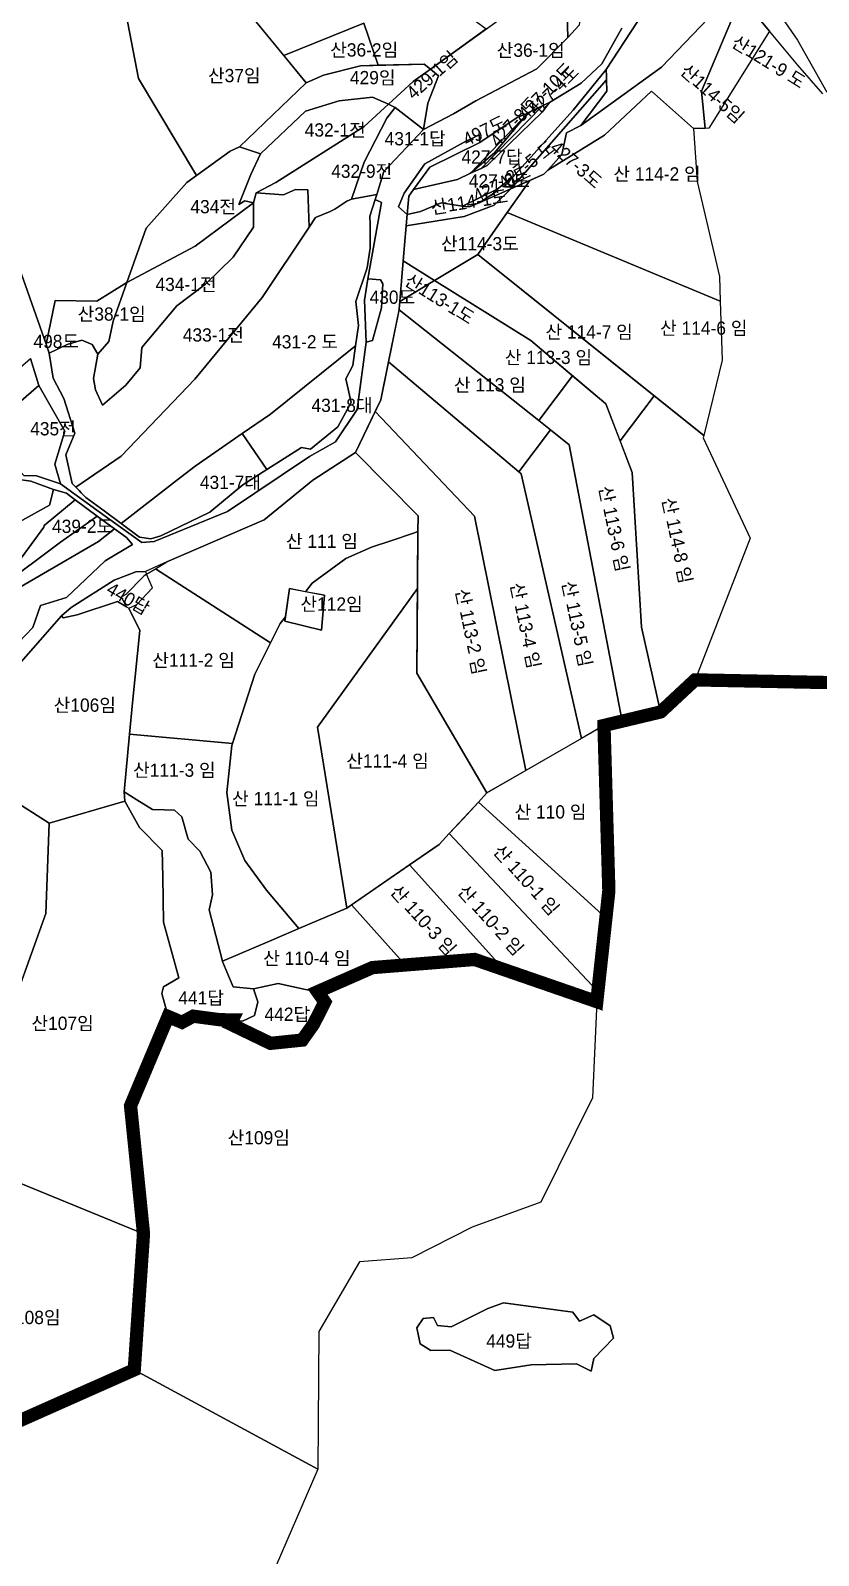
# Model space of a CAD drawing. Header units: metres. Extents: x 425810 to 429904, y 275710 to 280356.
# Drawn here: x 427084 to 427381, y 278268 to 278843 of the extents above; entities that cross this region are included whole.
import ezdxf

# ---------------------------------------------------------------- set-up
doc = ezdxf.new("R2010")
doc.units = ezdxf.units.M
doc.linetypes.add('boundary', pattern=[170, 150, -4, 4, -4, 4, -4])
for name, color, linetype in [('-00-경계_369-1 369 매입(20240430)', 7, 'Continuous'), ('00_지번', 6, 'Continuous'), ('00_지적', 6, 'Continuous')]:
    doc.layers.add(name, color=color, linetype=linetype)
doc.styles.get("Standard").update_dxf_attribs({"font": ''})
doc.styles.get('Standard').set_extended_font_data('Gulim')

msp = doc.modelspace()

# ---------------------------------------------------------------- linework, layer by layer
at = {"layer": '-00-경계_369-1 369 매입(20240430)', "color": 1, "linetype": 'boundary', "flags": 128}
msp.add_lwpolyline([(428568.2, 278277.68, 5, 5, -0.256621), (428516.85, 278290.67, 5, 5, 0), (428504.6, 278302.09, 5, 5, 0), (428496.1, 278302.15, 5, 5, 0), (428456.74, 278329.89, 5, 5, 0), (428428.08, 278337.92, 5, 5, 0), (428400.18, 278336.56, 5, 5, 0), (428393.52, 278342.44, 5, 5, 0), (428360.53, 278339.18, 5, 5, 0), (428354.62, 278333.91, 5, 5, 0), (428339.13, 278332.78, 5, 5, 0), (428328.67, 278336.03, 5, 5, 0), (428326.56, 278335.82, 5, 5, -0.1835), (428248, 278356.97, 5, 5, 0), (428217.51, 278379.09, 5, 5, 0), (428175.02, 278410.59, 5, 5, 0), (428156.03, 278422.22, 5, 5, 0), (428142.35, 278429.28, 5, 5, 0), (428040.45, 278481.59, 5, 5, 0), (427977.64, 278514.83, 5, 5, 0), (427941.57, 278533.23, 5, 5, 0), (427943.15, 278543.65, 5, 5, 0), (427944.74, 278554.21, 5, 5, 0), (427944.8, 278554.24, 5, 5, 0), (427949.67, 278585.84, 5, 5, 0), (427921.6, 278588.92, 5, 5, 0), (427848.94, 278616.01, 5, 5, 0), (427828.56, 278640.7, 5, 5, 0), (427798.74, 278646.62, 5, 5, 0), (427777.67, 278622.48, 5, 5, 0), (427733.55, 278606.06, 5, 5, 0), (427677.3, 278626.99, 5, 5, 0), (427610.58, 278626.99, 5, 5, 0), (427592.4, 278607.6, 5, 5, 0), (427587.84, 278607.71, 5, 5, 0), (427567.97, 278626.99, 5, 5, 0), (427514.13, 278626.99, 5, 5, 0), (427498.57, 278595.16, 5, 5, 0), (427334.49, 278598.47, 5, 5, 0), (427321.51, 278586.38, 5, 5, 0), (427300.15, 278581.28, 5, 5, 0), (427301.99, 278518.95, 5, 5, 0), (427297.86, 278481.07, 5, 5, 0), (427297.44, 278477.16, 5, 5, 0), (427251.4, 278493.07, 5, 5, 0), (427212.92, 278490, 5, 5, 0), (427192.22, 278480.9, 5, 5, 0), (427194.93, 278477.05, 5, 5, 0), (427190.75, 278468.73, 5, 5, 0), (427186.47, 278462.68, 5, 5, 0), (427174.5, 278461.44, 5, 5, 0), (427159.34, 278468.76, 5, 5, 0), (427160.1, 278470.27, 5, 5, 0), (427155.3, 278470.36, 5, 5, 0), (427145.4, 278471.68, 5, 5, 0), (427141.13, 278469.37, 5, 5, 0), (427135.91, 278471.57, 5, 5, 0), (427121.76, 278437.91, 5, 5, 0), (427126.64, 278389.66, 5, 5, 0), (427123.16, 278338.37, 5, 5, 0), (427104.57, 278330.11, 5, 5, 0), (427060.11, 278310.36, 5, 5, 0), (427026.19, 278280.45, 5, 5, 0), (427014.49, 278270.13, 5, 5, 0), (426953.95, 278216.78, 5, 5, 0), (426978.09, 278210.09, 5, 5, 0), (427020.13, 278179.51, 5, 5, 0), (427026.21, 278172.91, 5, 5, 0), (426987.7, 278121.75, 5, 5, 0), (427011.74, 277949.56, 5, 5, 0), (427009.57, 277929.72, 5, 5, 0), (427020.63, 277882.75, 5, 5, 0), (427004.12, 277845.38, 5, 5, 0), (427010.75, 277787.53, 5, 5, 0), (427000.04, 277733.77, 5, 5, 0), (426988.13, 277685.16, 5, 5, 0), (427071.78, 277618.58, 5, 5, 0), (427116.45, 277643.45, 5, 5, 0), (427176.44, 277639.2, 5, 5, 0), (427227.52, 277610.41, 5, 5, 0), (427276.41, 277572.48, 5, 5, 0), (427321.08, 277585.09, 5, 5, 0), (427330.23, 277571.3, 5, 5, 0), (427344, 277550.55, 5, 5, 0), (427365.09, 277566.33, 5, 5, 0), (427375.35, 277574.01, 5, 5, 0), (427398.27, 277600.7, 5, 5, 0), (427494.66, 277583.04, 5, 5, 0), (427544, 277627.17, 5, 5, 0), (427567.47, 277710.99, 5, 5, 0), (427554.42, 277765.36, 5, 5, 0), (427542.06, 277816.86, 5, 5, 0), (427541.14, 277820.68, 5, 5, 0), (427560.72, 277905.61, 5, 5, 0), (427645.9, 277978.09, 5, 5, 0), (427744.53, 278038.63, 5, 5, 0), (427769.87, 278054.19, 5, 5, 0), (427843.22, 278092.11, 5, 5, 0), (427863.42, 278107.41, 5, 5, 0), (427882.74, 278137.91, 5, 5, 0), (427883.96, 278166.41, 5, 5, 0), (427887.32, 278175.35, 5, 5, 0), (427911.39, 278196.86, 5, 5, 0), (427912.01, 278222.73, 5, 5, 0), (427957.75, 278215, 5, 5, 0), (428012.07, 277983.38, 5, 5, 0), (428096.94, 278017.94, 5, 5, 0), (428242.95, 277930.41, 5, 5, 0), (428306.39, 277955.36, 5, 5, 0), (428324.62, 277923.61, 5, 5, 0), (428355.58, 277903.46, 5, 5, 0), (428374.91, 277886.18, 5, 5, 0), (428418.94, 277906.25, 5, 5, 0), (428511.44, 277881.13, 5, 5, 0), (428538.77, 277857.59, 5, 5, 0), (428559.92, 277839.38, 5, 5, 0), (428636.97, 277806.59, 5, 5, 0), (428652.4, 277809.9, 5, 5, 0), (428668.37, 277830.72, 5, 5, 0), (428700.96, 277880.83, 5, 5, 0), (428728.31, 277913.69, 5, 5, 0), (428781.43, 277944.52, 5, 5, 0), (428812, 277973.66, 5, 5, 0), (428825.47, 278025.91, 5, 5, 0), (428800.16, 278143.76, 5, 5, 0), (428770.39, 278292, 5, 5, 0), (428769.49, 278303.13, 5, 5, 0), (428763.5, 278310.16, 5, 5, 0), (428768.71, 278316.82, 5, 5, 0), (428772.3, 278323.95, 5, 5, 0), (428772.95, 278326.25, 5, 5, 0), (428774.61, 278332.28, 5, 5, 0), (428774.99, 278335.62, 5, 5, 0), (428775.27, 278344.56, 5, 5, 0), (428773.29, 278344.11, 5, 5, 0), (428766.79, 278345.34, 5, 5, 0), (428765.8, 278348.33, 5, 5, 0), (428758.91, 278368.99, 5, 5, 0), (428750.66, 278369.36, 5, 5, -0.399832), (428717.94, 278316.64, 5, 5, 0), (428568.21, 278277.68, 5, 5, -0.000062), (428568.2, 278277.68, 0, 0, 0)], format="xyseb", dxfattribs=at)
at = {"layer": '00_지적', "linetype": 'Continuous', "flags": 128}
for points in [[(427389.06, 278909.29), (427372.99, 278908.66), (427371.63, 278908.19), (427360.8, 278904.03), (427344.87, 278895.51), (427346.32, 278894.07), (427352.69, 278887.22), (427353.82, 278882.7), (427358.18, 278867.93), (427360.75, 278857.61), (427369.65, 278844.56), (427373.04, 278839.59), (427384.07, 278820.09)], [(427113.79, 278882.04), (427124.72, 278825.14), (427146.67, 278788.61), (427143, 278785.95), (427127.7, 278768.79), (427120.35, 278748.34), (427109.04, 278741.3), (427093.4, 278741.5), (427089.9, 278725.06), (427077.56, 278760.39), (427069.41, 278785.27), (427068.1, 278783.86), (427052.1, 278786.39), (427007.14, 278813.44), (426983.98, 278842.84), (426930.6, 278880.48)], [(427306.94, 278844.18), (427299.37, 278830.72), (427291.53, 278823.47), (427279.57, 278816.19), (427277.17, 278815.01), (427271.76, 278812.34), (427271.41, 278812.18), (427267.47, 278810.43), (427253.42, 278801.06), (427253.09, 278803.9), (427247.41, 278801.14), (427232.62, 278793.05), (427224.89, 278781.96), (427222.67, 278776.78), (427225.97, 278773.96), (427225.62, 278769.65), (427224.78, 278759.49), (427223.03, 278738.17), (427216.1, 278704.09), (427206.55, 278684.21), (427190.48, 278673.7), (427172.07, 278658.81), (427135.46, 278642.92), (427127.34, 278639.39), (427123.69, 278639.2), (427115.64, 278636.06), (427099.43, 278625.8), (427095.76, 278622.62), (427074.4, 278598.26)], [(427081.5, 278675.57), (427086.31, 278675.44), (427095.3, 278672.4), (427109.11, 278662.44), (427126.01, 278650.31), (427130.62, 278650.58), (427158.23, 278661.99), (427189.17, 278682.64), (427198.98, 278688.21), (427207.12, 278700.38), (427210.52, 278725.8), (427212.94, 278726.46), (427216.36, 278738.67), (427216.78, 278747.73), (427215.94, 278749.32), (427211.17, 278749.65), (427216.31, 278778.45), (427213.94, 278779.62), (427214.53, 278781.52), (427217.22, 278790.13), (427232.19, 278805.9), (427243.39, 278811.89), (427251.84, 278816.75), (427274.83, 278828.87), (427286.47, 278840.67), (427290.79, 278845.33)], [(427312.7, 278846.48), (427301, 278828.63), (427288.57, 278813.31), (427265.86, 278788.02), (427259.9, 278783.44), (427246.79, 278777.09), (427238.82, 278778.33), (427231.01, 278775.06), (427225.97, 278773.96), (427226.64, 278780.81), (427228.39, 278783.36), (427244.97, 278787.13), (427249.9, 278789.46), (427253.83, 278791.31), (427256.16, 278792.42), (427277.02, 278812.58), (427279.57, 278816.19), (427291.53, 278823.47), (427299.37, 278830.72), (427306.94, 278844.18)], [(427382.67, 278819.43), (427373.23, 278830.17), (427362.51, 278843.05), (427356.79, 278849.92)], [(427077.56, 278760.39), (427089.9, 278725.06), (427091.11, 278721.6), (427092.66, 278712.22), (427096.57, 278704.6), (427100.81, 278691.44), (427097.36, 278683.31), (427099.74, 278672.48), (427101.09, 278671.12), (427102.37, 278669.83), (427103.18, 278669.02), (427104.96, 278667.23), (427111.76, 278662.22), (427118.2, 278657.42), (427125.15, 278652.26), (427129.35, 278651.67), (427133.11, 278652.76), (427151.67, 278661.66), (427164.06, 278671.99), (427173.12, 278677.76), (427186.19, 278686.09), (427189.53, 278685.46), (427199.83, 278693.91), (427204.93, 278703.01), (427202.92, 278711.94), (427205.5, 278717.01), (427206.58, 278724.46), (427207.67, 278732.05), (427206.59, 278741.14), (427210.97, 278753.81), (427212.05, 278761.22), (427212.03, 278763.71), (427211.99, 278769.97), (427211.97, 278773.3), (427213.94, 278779.62), (427213.94, 278779.62), (427216.31, 278778.45), (427211.17, 278749.65), (427209.86, 278741.63), (427210.52, 278725.8), (427207.12, 278700.38), (427198.98, 278688.21), (427189.17, 278682.64), (427158.23, 278661.99), (427130.62, 278650.58), (427126.01, 278650.31), (427109.11, 278662.44), (427095.3, 278672.4), (427093.17, 278679.74), (427096.95, 278692.25), (427087.17, 278709.47), (427084.04, 278719.66)], [(427076.99, 278609.95), (427084.91, 278618.27), (427087.79, 278626.46), (427097.6, 278629.49), (427112.2, 278643.35), (427122.54, 278649.51), (427120.18, 278652.1), (427115.73, 278655.4), (427109.21, 278660.23), (427100.84, 278666.37), (427099.34, 278667.51), (427097.59, 278668.82), (427092.76, 278670.22), (427084.23, 278673.43), (427078.73, 278674.19)], [(427035.43, 278633.46), (427091.22, 278664.36), (427092.76, 278670.22), (427092.76, 278670.22), (427097.59, 278668.82), (427099.34, 278667.51), (427100.84, 278666.37), (427089.22, 278656.73), (427089.05, 278656.05), (427072.21, 278633.18), (427095.34, 278650.37), (427106.03, 278657.97), (427109.21, 278660.23), (427115.73, 278655.4), (427109.65, 278650.68), (427066.65, 278625.57)]]:
    msp.add_lwpolyline(points, dxfattribs=at)
for points in [[(427176.94, 278892.47), (427189.14, 278892.93), (427255.79, 278843.9), (427234.79, 278828.7), (427232.45, 278830.61), (427215.08, 278830.18), (427209.65, 278846.02), (427179.52, 278833.85), (427134.22, 278889.12), (427136, 278889.68), (427140.53, 278891.1), (427176.94, 278892.47)], [(427113.79, 278882.04), (427134.22, 278889.12), (427187.96, 278823.55), (427162.87, 278799.43), (427159.31, 278797.81), (427146.67, 278788.61), (427124.72, 278825.14), (427113.79, 278882.04)], [(427342.86, 278879.43), (427351.69, 278860.73), (427348.19, 278857.06), (427321.88, 278829.44), (427291.42, 278807.52), (427301.28, 278820.44), (427301.14, 278824.68), (427301.09, 278826.04), (427301, 278828.63), (427312.7, 278846.48), (427320.32, 278854.07), (427329.1, 278859.35), (427335.39, 278865.95), (427338.9, 278873.76), (427342.86, 278879.43)], [(427277.06, 278854.81), (427277.58, 278853.91), (427281.23, 278853.21), (427286.3, 278849.69), (427286.47, 278840.67), (427274.83, 278828.87), (427251.84, 278816.75), (427243.39, 278811.89), (427232.19, 278805.9), (427233.74, 278815.9), (427237.81, 278826.22), (427234.79, 278828.7), (427275.22, 278857.96), (427277.06, 278854.81)], [(427277.06, 278854.81), (427292.29, 278860.3), (427290.79, 278845.33), (427286.47, 278840.67), (427286.3, 278849.69), (427281.23, 278853.21), (427277.58, 278853.91), (427277.06, 278854.81)], [(427348.19, 278857.06), (427348.14, 278847.12), (427336.94, 278820.45), (427338.27, 278806.4), (427333.84, 278806.28), (427318.1, 278820.41), (427300.3, 278803.88), (427278.95, 278790.67), (427284.22, 278796.58), (427286.09, 278804.73), (427291.42, 278807.52), (427321.88, 278829.44), (427348.19, 278857.06)], [(427348.19, 278857.06), (427351.69, 278860.73), (427356.79, 278849.92), (427362.51, 278843.05), (427339.72, 278806.44), (427338.27, 278806.4), (427336.94, 278820.45), (427348.14, 278847.12), (427348.19, 278857.06)], [(427179.52, 278833.85), (427209.65, 278846.02), (427215.08, 278830.18), (427208.46, 278830.02), (427194.41, 278826.43), (427187.96, 278823.55), (427179.52, 278833.85)], [(427234.79, 278828.7), (427228.28, 278824.02), (427218.95, 278815.57), (427212.96, 278818.11), (427200.42, 278816.8), (427187.67, 278812.87), (427170.69, 278796.74), (427162.87, 278799.43), (427187.96, 278823.55), (427194.41, 278826.43), (427208.46, 278830.02), (427232.45, 278830.61), (427234.79, 278828.7)], [(427234.79, 278828.7), (427237.81, 278826.22), (427233.74, 278815.9), (427232.19, 278805.9), (427221.47, 278814.24), (427218.95, 278815.57), (427228.28, 278824.02), (427234.79, 278828.7)], [(427301, 278828.63), (427301.09, 278826.04), (427301.14, 278824.68), (427265, 278783.56), (427253.4, 278778.45), (427260.21, 278782.99), (427259.9, 278783.44), (427265.86, 278788.02), (427288.57, 278813.31), (427301, 278828.63)], [(427291.42, 278807.52), (427286.09, 278804.73), (427284.22, 278796.58), (427278.95, 278790.67), (427277.52, 278789.07), (427265, 278783.56), (427301.14, 278824.68), (427301.28, 278820.44), (427291.42, 278807.52)], [(427170.69, 278796.74), (427187.67, 278812.87), (427200.42, 278816.8), (427212.96, 278818.11), (427218.95, 278815.57), (427209.75, 278807.09), (427176.5, 278785.96), (427169.14, 278782.07), (427168.09, 278778.36), (427164.82, 278779.07), (427162.58, 278777.69), (427167.03, 278788.95), (427170.69, 278796.74)], [(427218.95, 278815.57), (427221.47, 278814.24), (427218.33, 278810.27), (427209.81, 278793.65), (427204.98, 278779.68), (427203.2, 278778.99), (427198.76, 278775.97), (427196.94, 278775.11), (427191.5, 278772.83), (427189.06, 278769.18), (427188.5, 278783.21), (427183.91, 278783.33), (427179.38, 278781.29), (427169.14, 278782.07), (427176.5, 278785.96), (427209.75, 278807.09), (427218.95, 278815.57)], [(427279.57, 278816.19), (427277.02, 278812.58), (427256.16, 278792.42), (427253.83, 278791.31), (427277.17, 278815.01), (427279.57, 278816.19)], [(427263.69, 278774.63), (427272.16, 278786.71), (427277.52, 278789.07), (427278.95, 278790.67), (427300.3, 278803.88), (427318.1, 278820.41), (427333.84, 278806.28), (427335.25, 278786.33), (427343.65, 278750.49), (427343.95, 278741.2), (427263.69, 278774.63)], [(427221.47, 278814.24), (427232.19, 278805.9), (427217.22, 278790.13), (427214.53, 278781.52), (427204.98, 278779.68), (427209.81, 278793.65), (427218.33, 278810.27), (427221.47, 278814.24)], [(427253.42, 278801.06), (427267.47, 278810.43), (427271.41, 278812.18), (427249.9, 278789.46), (427244.97, 278787.13), (427228.39, 278783.36), (427234.52, 278791.76), (427253.42, 278801.06)], [(427271.76, 278812.34), (427277.17, 278815.01), (427253.83, 278791.31), (427249.9, 278789.46), (427258.87, 278797.14), (427271.76, 278812.34)], [(427271.76, 278812.34), (427258.87, 278797.14), (427249.9, 278789.46), (427271.41, 278812.18), (427271.76, 278812.34)], [(427170.69, 278796.74), (427167.03, 278788.95), (427162.58, 278777.69), (427164.82, 278779.07), (427168.09, 278778.36), (427146.11, 278762.04), (427120.35, 278748.34), (427127.7, 278768.79), (427143, 278785.95), (427146.67, 278788.61), (427159.31, 278797.81), (427162.87, 278799.43), (427170.69, 278796.74)], [(427228.39, 278783.36), (427226.64, 278780.81), (427225.97, 278773.96), (427222.67, 278776.78), (427224.89, 278781.96), (427232.62, 278793.05), (427247.41, 278801.14), (427253.09, 278803.9), (427253.42, 278801.06), (427234.52, 278791.76), (427228.39, 278783.36)], [(427224.53, 278756.39), (427225.62, 278769.65), (427247.53, 278773.13), (427258.73, 278777.46), (427265, 278783.56), (427272.16, 278786.71), (427263.69, 278774.63), (427252.64, 278758.86), (427236.31, 278749.02), (427224.53, 278756.39)], [(427168.09, 278778.36), (427169.14, 278782.07), (427179.38, 278781.29), (427183.91, 278783.33), (427188.5, 278783.21), (427189.06, 278769.18), (427171.34, 278742.66), (427145.98, 278711.89), (427118.24, 278682.86), (427101.09, 278671.12), (427099.74, 278672.48), (427097.36, 278683.31), (427100.81, 278691.44), (427096.57, 278704.6), (427092.66, 278712.22), (427091.11, 278721.6), (427097.83, 278724.86), (427103.36, 278726.58), (427107.31, 278724.92), (427109.38, 278721.21), (427107.82, 278712.03), (427108.58, 278707.87), (427111.2, 278701.99), (427120.01, 278709.63), (427125.33, 278716.11), (427126, 278723.74), (427139.21, 278739.43), (427150.03, 278747.69), (427160.4, 278757.82), (427168.11, 278769.19), (427168.09, 278778.36)], [(427214.53, 278781.52), (427213.94, 278779.62), (427211.97, 278773.3), (427211.99, 278769.97), (427212.03, 278763.71), (427212.05, 278761.22), (427210.97, 278753.81), (427206.59, 278741.14), (427207.67, 278732.05), (427206.58, 278724.46), (427174.46, 278698.7), (427163.81, 278691.3), (427146.12, 278679.01), (427139.13, 278673.61), (427118.2, 278657.42), (427111.76, 278662.22), (427104.96, 278667.23), (427103.18, 278669.02), (427102.37, 278669.83), (427101.09, 278671.12), (427118.24, 278682.86), (427145.98, 278711.89), (427171.34, 278742.66), (427189.06, 278769.18), (427191.5, 278772.83), (427196.94, 278775.11), (427198.76, 278775.97), (427203.2, 278778.99), (427204.98, 278779.68), (427214.53, 278781.52)], [(427253.4, 278778.45), (427265, 278783.56), (427258.73, 278777.46), (427247.53, 278773.13), (427225.62, 278769.65), (427225.97, 278773.96), (427231.01, 278775.06), (427238.82, 278778.33), (427246.79, 278777.09), (427249.54, 278776.75), (427253.4, 278778.45)], [(427259.9, 278783.44), (427260.21, 278782.99), (427253.4, 278778.45), (427249.54, 278776.75), (427246.79, 278777.09), (427259.9, 278783.44)], [(427168.09, 278778.36), (427168.11, 278769.19), (427160.4, 278757.82), (427150.03, 278747.69), (427139.21, 278739.43), (427126, 278723.74), (427125.33, 278716.11), (427120.01, 278709.63), (427111.2, 278701.99), (427108.58, 278707.87), (427107.82, 278712.03), (427109.38, 278721.21), (427113.61, 278726.06), (427115.17, 278733.75), (427120.35, 278748.34), (427146.11, 278762.04), (427168.09, 278778.36)], [(427343.95, 278741.2), (427344.67, 278718.99), (427337.73, 278690.62), (427252.64, 278758.86), (427263.69, 278774.63), (427343.95, 278741.2)], [(427306.23, 278688.63), (427300.89, 278702.49), (427272.55, 278726.37), (427236.31, 278749.02), (427252.64, 278758.86), (427319.05, 278705.61), (427306.23, 278688.63)], [(427236.31, 278749.02), (427223.28, 278741.17), (427224.53, 278756.39), (427236.31, 278749.02)], [(427120.35, 278748.34), (427115.17, 278733.75), (427113.61, 278726.06), (427109.38, 278721.21), (427107.31, 278724.92), (427103.36, 278726.58), (427097.83, 278724.86), (427091.11, 278721.6), (427089.9, 278725.06), (427093.4, 278741.5), (427109.04, 278741.3), (427120.35, 278748.34)], [(427210.52, 278725.8), (427209.86, 278741.63), (427211.17, 278749.65), (427215.94, 278749.32), (427216.78, 278747.73), (427216.36, 278738.67), (427212.94, 278726.46), (427210.52, 278725.8)], [(427222.99, 278737.97), (427223.03, 278738.17), (427223.28, 278741.17), (427236.31, 278749.02), (427272.55, 278726.37), (427288.31, 278713.09), (427275.58, 278696.26), (427222.99, 278737.97)], [(427219, 278718.35), (427222.99, 278737.97), (427275.58, 278696.26), (427280, 278692.75), (427268.03, 278676.92), (427219, 278718.35)], [(427163.81, 278691.3), (427174.46, 278698.7), (427206.58, 278724.46), (427205.5, 278717.01), (427202.92, 278711.94), (427204.93, 278703.01), (427199.83, 278693.91), (427189.53, 278685.46), (427186.19, 278686.09), (427173.12, 278677.76), (427163.81, 278691.3)], [(427084.04, 278719.66), (427087.17, 278709.47), (427068.85, 278693.58), (427061.05, 278688.5), (427054.51, 278683.24), (427050.9, 278677.5), (427047.66, 278682.19), (427032.82, 278671.45), (427013.36, 278651.8), (426997.51, 278663.17), (427009.25, 278672.6), (427055.84, 278695.08), (427084.04, 278719.66)], [(427268.03, 278676.92), (427268.92, 278676.16), (427291.72, 278576.43), (427270.74, 278564.34), (427251.35, 278660.24), (427213.98, 278699.69), (427216.1, 278704.09), (427219, 278718.35), (427268.03, 278676.92)], [(427275.58, 278696.26), (427288.31, 278713.09), (427300.89, 278702.49), (427310.83, 278676.69), (427314.35, 278618.28), (427321.51, 278586.38), (427306.96, 278582.91), (427287.09, 278687.13), (427275.58, 278696.26)], [(427087.17, 278709.47), (427096.95, 278692.25), (427093.17, 278679.74), (427095.3, 278672.4), (427086.31, 278675.44), (427081.5, 278675.57), (427078.61, 278678.82), (427074.06, 278686.35), (427067.8, 278688.12), (427061.05, 278688.5), (427068.85, 278693.58), (427087.17, 278709.47)], [(427319.05, 278705.61), (427337.73, 278690.62), (427337.51, 278689.7), (427355.2, 278651.87), (427334.49, 278598.47), (427321.51, 278586.38), (427314.35, 278618.28), (427310.83, 278676.69), (427306.23, 278688.63), (427319.05, 278705.61)], [(427206.55, 278684.21), (427213.98, 278699.69), (427251.35, 278660.24), (427270.74, 278564.34), (427256.07, 278555.89), (427229.58, 278601.01), (427230.03, 278654.47), (427230.08, 278660.31), (427206.55, 278684.21)], [(427173.12, 278677.76), (427164.06, 278671.99), (427151.67, 278661.66), (427133.11, 278652.76), (427129.35, 278651.67), (427125.15, 278652.26), (427118.2, 278657.42), (427139.13, 278673.61), (427146.12, 278679.01), (427163.81, 278691.3), (427173.12, 278677.76)], [(427280, 278692.75), (427287.09, 278687.13), (427306.96, 278582.91), (427300.15, 278581.28), (427291.72, 278576.43), (427268.92, 278676.16), (427268.03, 278676.92), (427280, 278692.75)], [(427131.14, 278640.29), (427135.46, 278642.92), (427172.07, 278658.81), (427190.48, 278673.7), (427206.55, 278684.21), (427230.08, 278660.31), (427230.03, 278654.47), (427228.33, 278653.8), (427220.27, 278651.02), (427212.55, 278648.55), (427202.93, 278644.21), (427190.24, 278634.93), (427187.69, 278631.72), (427181.6, 278632.88), (427180.15, 278622.25), (427178.18, 278619.77), (427174.53, 278612.47), (427131.14, 278640.29)], [(427077.65, 278677.27), (427078.73, 278674.19), (427084.23, 278673.43), (427092.76, 278670.22), (427091.22, 278664.36), (427035.43, 278633.46), (427017.26, 278620.56), (427015.35, 278619.51), (427014.33, 278620.86), (427012.69, 278643.15), (427021.44, 278643.44), (427013.36, 278651.8), (427032.82, 278671.45), (427040.4, 278660.46), (427050.82, 278670.91), (427053.66, 278678.4), (427056.91, 278673.75), (427066.88, 278667.18), (427069.91, 278668.8), (427077.65, 278677.27)], [(427109.21, 278660.23), (427106.03, 278657.97), (427095.34, 278650.37), (427072.21, 278633.18), (427089.05, 278656.05), (427089.22, 278656.73), (427100.84, 278666.37), (427109.21, 278660.23)], [(427066.65, 278625.57), (427109.65, 278650.68), (427115.73, 278655.4), (427120.18, 278652.1), (427122.54, 278649.51), (427112.2, 278643.35), (427097.6, 278629.49), (427087.79, 278626.46), (427084.91, 278618.27), (427076.99, 278609.95), (427049.75, 278589.05), (427041.82, 278584.52), (427026.26, 278601.75), (427033.89, 278606.67), (427066.65, 278625.57)], [(427229.85, 278632.91), (427192.15, 278580.65), (427203.21, 278512.42), (427185.19, 278504.74), (427172.93, 278519.22), (427164.87, 278530.34), (427159.9, 278541.81), (427158.06, 278556.03), (427159.9, 278573.68), (427168.59, 278600.59), (427178.18, 278619.77), (427180.15, 278622.25), (427179.92, 278620.57), (427193.66, 278617.27), (427194.89, 278630.35), (427187.69, 278631.72), (427190.24, 278634.93), (427202.93, 278644.21), (427212.55, 278648.55), (427220.27, 278651.02), (427228.33, 278653.8), (427230.03, 278654.47), (427229.85, 278632.91)], [(427095.76, 278622.62), (427099.43, 278625.8), (427115.64, 278636.06), (427123.69, 278639.2), (427127.34, 278639.39), (427127.83, 278638.27), (427126.73, 278637.6), (427119.98, 278630.68), (427118.23, 278629.65), (427120.29, 278625.97), (427116.83, 278627.96), (427101.69, 278623.04), (427096.39, 278621.8), (427095.76, 278622.62)], [(427121.4, 278578.05), (427122.48, 278589.85), (427125.25, 278617.08), (427121.08, 278625.51), (427124.15, 278626.93), (427130.07, 278633.11), (427127.83, 278638.27), (427131.14, 278640.29), (427174.53, 278612.47), (427168.59, 278600.59), (427160.18, 278574.54), (427121.4, 278578.05)], [(427193.66, 278617.27), (427179.92, 278620.57), (427181.6, 278632.88), (427194.89, 278630.35), (427193.66, 278617.27)], [(427226.92, 278528.73), (427203.21, 278512.42), (427192.15, 278580.65), (427229.85, 278632.91), (427229.58, 278601.01), (427256.07, 278555.89), (427252.81, 278552.36), (427247.05, 278546.13), (427241.86, 278540.51), (427238.06, 278536.4), (427226.92, 278528.73)], [(427035.18, 278569.27), (427074.4, 278598.26), (427095.76, 278622.62), (427096.39, 278621.8), (427101.69, 278623.04), (427116.83, 278627.96), (427120.29, 278625.97), (427120.29, 278625.97), (427121.08, 278625.51), (427125.25, 278617.08), (427122.48, 278589.85), (427121.4, 278578.05), (427119.39, 278556.32), (427119.39, 278556.28), (427119.6, 278552.77), (427091.08, 278544.4), (427064.8, 278561.19), (427042.63, 278569.32), (427035.18, 278569.27)], [(427300.15, 278581.28), (427301.99, 278518.95), (427300.88, 278508.78), (427252.81, 278552.36), (427256.07, 278555.89), (427300.15, 278581.28)], [(427156.38, 278492.46), (427151.41, 278511.78), (427152.7, 278517.46), (427151.97, 278526), (427147.84, 278533.89), (427143.43, 278538.43), (427141.02, 278546.86), (427138.3, 278549.34), (427134.59, 278549.44), (427130.02, 278549.56), (427124.16, 278553.29), (427119.39, 278556.32), (427119.39, 278556.28), (427119.39, 278556.29), (427119.39, 278556.29), (427119.39, 278556.32), (427119.39, 278556.32), (427121.4, 278578.05), (427160.18, 278574.54), (427159.9, 278573.68), (427158.06, 278556.03), (427159.9, 278541.81), (427164.87, 278530.34), (427172.93, 278519.22), (427185.19, 278504.74), (427174.1, 278500.01), (427156.38, 278492.46)], [(427035.18, 278569.27), (427042.63, 278569.32), (427064.8, 278561.19), (427091.08, 278544.4), (427089.87, 278510.35), (427079.08, 278480.18), (427059.17, 278458.08), (426961.56, 278493.86), (426957.09, 278509.33), (426961.26, 278540.76), (426966.49, 278541.12), (426977.63, 278539.02), (427025.89, 278562.41), (427035.18, 278569.27)], [(427119.6, 278552.77), (427125.16, 278542.83), (427133.73, 278534.09), (427133.93, 278524.18), (427134.22, 278507.08), (427140, 278486.2), (427134.17, 278482.8), (427133.52, 278480.25), (427135.91, 278471.57), (427121.76, 278437.91), (427126.64, 278389.66), (427070.48, 278412.57), (427059.17, 278458.08), (427079.08, 278480.18), (427089.87, 278510.35), (427091.08, 278544.4), (427119.6, 278552.77)], [(427119.39, 278556.28), (427119.39, 278556.32), (427124.16, 278553.29), (427130.02, 278549.56), (427134.59, 278549.44), (427138.3, 278549.34), (427141.02, 278546.86), (427143.43, 278538.43), (427147.84, 278533.89), (427151.97, 278526), (427152.7, 278517.46), (427151.41, 278511.78), (427156.38, 278492.46), (427156.42, 278492.3), (427157.7, 278489.26), (427160.42, 278482.81), (427168.06, 278481.95), (427169.75, 278477.15), (427168.47, 278471.98), (427163.92, 278469.83), (427160.1, 278470.27), (427155.3, 278470.36), (427145.4, 278471.68), (427141.13, 278469.37), (427135.91, 278471.57), (427133.52, 278480.25), (427134.17, 278482.8), (427140, 278486.2), (427134.22, 278507.08), (427133.93, 278524.18), (427133.73, 278534.09), (427125.16, 278542.83), (427119.6, 278552.77), (427119.39, 278556.28)], [(427241.86, 278540.51), (427252.81, 278552.36), (427300.88, 278508.78), (427297.86, 278481.05), (427241.86, 278540.51)], [(427238.06, 278536.4), (427241.86, 278540.51), (427297.86, 278481.05), (427297.44, 278477.16), (427262.42, 278489.26), (427226.92, 278528.73), (427238.06, 278536.4)], [(427226.92, 278528.73), (427262.42, 278489.26), (427251.4, 278493.07), (427225.26, 278490.98), (427204.98, 278513.64), (427226.92, 278528.73)], [(427156.38, 278492.46), (427174.1, 278500.01), (427185.19, 278504.74), (427203.21, 278512.42), (427204.98, 278513.64), (427225.26, 278490.98), (427212.92, 278490), (427192.22, 278480.9), (427187.69, 278481.73), (427177.33, 278483.99), (427168.06, 278481.95), (427160.42, 278482.81), (427157.7, 278489.26), (427156.42, 278492.3), (427156.38, 278492.46)], [(427192.22, 278480.9), (427212.92, 278490), (427251.4, 278493.07), (427297.44, 278477.16), (427295.82, 278440.95), (427276.34, 278401.54), (427250.51, 278392.14), (427227.8, 278380.63), (427208.02, 278379.12), (427192.68, 278352.82), (427192.28, 278300.86), (427123.16, 278338.37), (427126.64, 278389.66), (427121.76, 278437.91), (427135.91, 278471.57), (427141.13, 278469.37), (427145.4, 278471.68), (427155.3, 278470.36), (427160.1, 278470.27), (427159.34, 278468.76), (427174.5, 278461.44), (427186.47, 278462.68), (427190.75, 278468.73), (427194.93, 278477.05), (427192.22, 278480.9)], [(427168.06, 278481.95), (427177.33, 278483.99), (427187.69, 278481.73), (427192.22, 278480.9), (427194.93, 278477.05), (427190.75, 278468.73), (427186.47, 278462.68), (427174.5, 278461.44), (427159.34, 278468.76), (427160.1, 278470.27), (427163.92, 278469.83), (427168.47, 278471.98), (427169.75, 278477.15), (427168.06, 278481.95)], [(427070.48, 278412.57), (427126.64, 278389.66), (427123.16, 278338.37), (427060.11, 278310.36), (427025.88, 278320.01), (427003.65, 278341.66), (427003.38, 278344.43), (426997.23, 278350.84), (427070.48, 278412.57)], [(427295.33, 278337.87), (427296.28, 278342.62), (427303.73, 278350.25), (427302.5, 278354.99), (427296.39, 278359.13), (427290.92, 278356.73), (427288.38, 278360.09), (427262.35, 278363.63), (427256.44, 278361.43), (427242.53, 278354.51), (427237.37, 278355.08), (427235.96, 278358.07), (427232.06, 278357.66), (427229.62, 278354.14), (427230.85, 278348.11), (427234.86, 278345.69), (427242.11, 278345.81), (427259.07, 278338.12), (427272.7, 278340.25), (427289.83, 278340.59), (427295.33, 278337.87)], [(427295.33, 278337.87), (427289.83, 278340.59), (427272.7, 278340.25), (427259.07, 278338.12), (427242.11, 278345.81), (427234.86, 278345.69), (427230.85, 278348.11), (427229.62, 278354.14), (427232.06, 278357.66), (427235.96, 278358.07), (427237.37, 278355.08), (427242.53, 278354.51), (427256.44, 278361.43), (427262.35, 278363.63), (427288.38, 278360.09), (427290.92, 278356.73), (427296.39, 278359.13), (427302.5, 278354.99), (427303.73, 278350.25), (427296.28, 278342.62), (427295.33, 278337.87)], [(427060.11, 278310.36), (427123.16, 278338.37), (427192.28, 278300.86), (427174.66, 278259.98), (427186.71, 278204.92), (427150.82, 278169.55), (427140.31, 278124.7), (427083.65, 278110.49), (427026.21, 278172.91), (427020.13, 278179.51), (426978.09, 278210.09), (426953.95, 278216.78), (427014.49, 278270.13), (427026.19, 278280.45), (427060.11, 278310.36)]]:
    msp.add_lwpolyline(points, close=True, dxfattribs=at)

# ---------------------------------------------------------------- texts
at = {"layer": '00_지번'}
for s, p in [('산36-2임', (427196.98, 278833.47)), ('산36-1임', (427259.73, 278833.37)), ('산37임', (427150.95, 278823.8)), ('429임', (427204.42, 278823.02)), ('432-1전', (427187.39, 278803.3)), ('431-1답', (427217.5, 278799.99)), ('427-7답', (427246.46, 278793.09)), ('432-9전', (427197.37, 278787.74)), ('427-2도', (427249.21, 278784.09)), ('산 114-2 임', (427303.69, 278786.72)), ('434전', (427144.31, 278774.37)), ('산114-3도', (427238.76, 278760.42)), ('434-1전', (427131.15, 278745.07)), ('430도', (427211.82, 278740.24)), ('산38-1임', (427101.83, 278733.89)), ('433-1전', (427141.45, 278726.01)), ('산 114-7 임', (427278.11, 278727.14)), ('산 114-6 임', (427321.29, 278728.59)), ('498도', (427085.16, 278723.58)), ('431-2 도', (427175.1, 278723.42)), ('산 113-3 임', (427262.76, 278717.55)), ('산 113 임', (427243.62, 278707.2)), ('431-8대', (427189.93, 278699.48)), ('435전', (427083.94, 278690.64)), ('431-7대', (427147.88, 278670.44)), ('439-2도', (427092.17, 278653.87)), ('산 111 임', (427180.33, 278648.25)), ('산112임', (427185.78, 278624.55)), ('산111-2 임', (427129.96, 278603.4)), ('산106임', (427092.79, 278586.46)), ('산111-4 임', (427203.04, 278565.41)), ('산111-3 임', (427122.73, 278561.94)), ('산 111-1 임', (427160.04, 278551.2)), ('산 110 임', (427266.45, 278546.2)), ('산 110-4 임', (427171.73, 278491.03)), ('441답', (427139.77, 278476.1)), ('산107임', (427084.42, 278466.51)), ('442답', (427172.24, 278469.92)), ('산109임', (427158.35, 278423.37)), ('산108임', (427071.93, 278355.61)), ('449답', (427255.79, 278346.72))]:
    msp.add_text(s, height=5, dxfattribs=at).set_placement(p)
for s, rotation, p in [('산121-9 도', 328, (427347.74, 278837.62)), ('429-1임', 42, (427228.45, 278816.95)), ('427-10도', 46, (427270.86, 278809.18)), ('427-4도', 45, (427274.88, 278810.84)), ('산114-5임', 318, (427328.47, 278827.45)), ('427-8도', 47, (427260.3, 278798.86)), ('497도', 26, (427248.49, 278799.53)), ('427-5 도', 38, (427262.72, 278783.03)), ('427-3도', 319, (427279.44, 278798.45)), ('427-6도', 26, (427252.31, 278778.26)), ('산114-1도', 9, (427235.33, 278773.95)), ('산113-1도', 328, (427224.53, 278747.77)), ('산 113-6 임', 281.69748, (427298.19, 278671.07)), ('산 114-8 임', 281.69748, (427322, 278666.63)), ('440답', 330, (427112.21, 278631.27)), ('산 113-2 임', 281.69748, (427244.17, 278632.26)), ('산 113-4 임', 281.69748, (427264.83, 278634.58)), ('산 113-5 임', 281.69748, (427284.27, 278635.24)), ('산 110-1 임', 312, (427258.07, 278533.64)), ('산 110-3 임', 312, (427219.26, 278518.49)), ('산 110-2 임', 312, (427244.64, 278518.5))]:
    msp.add_text(s, height=5, rotation=rotation, dxfattribs=at).set_placement(p)

doc.saveas('drawing.dxf')
